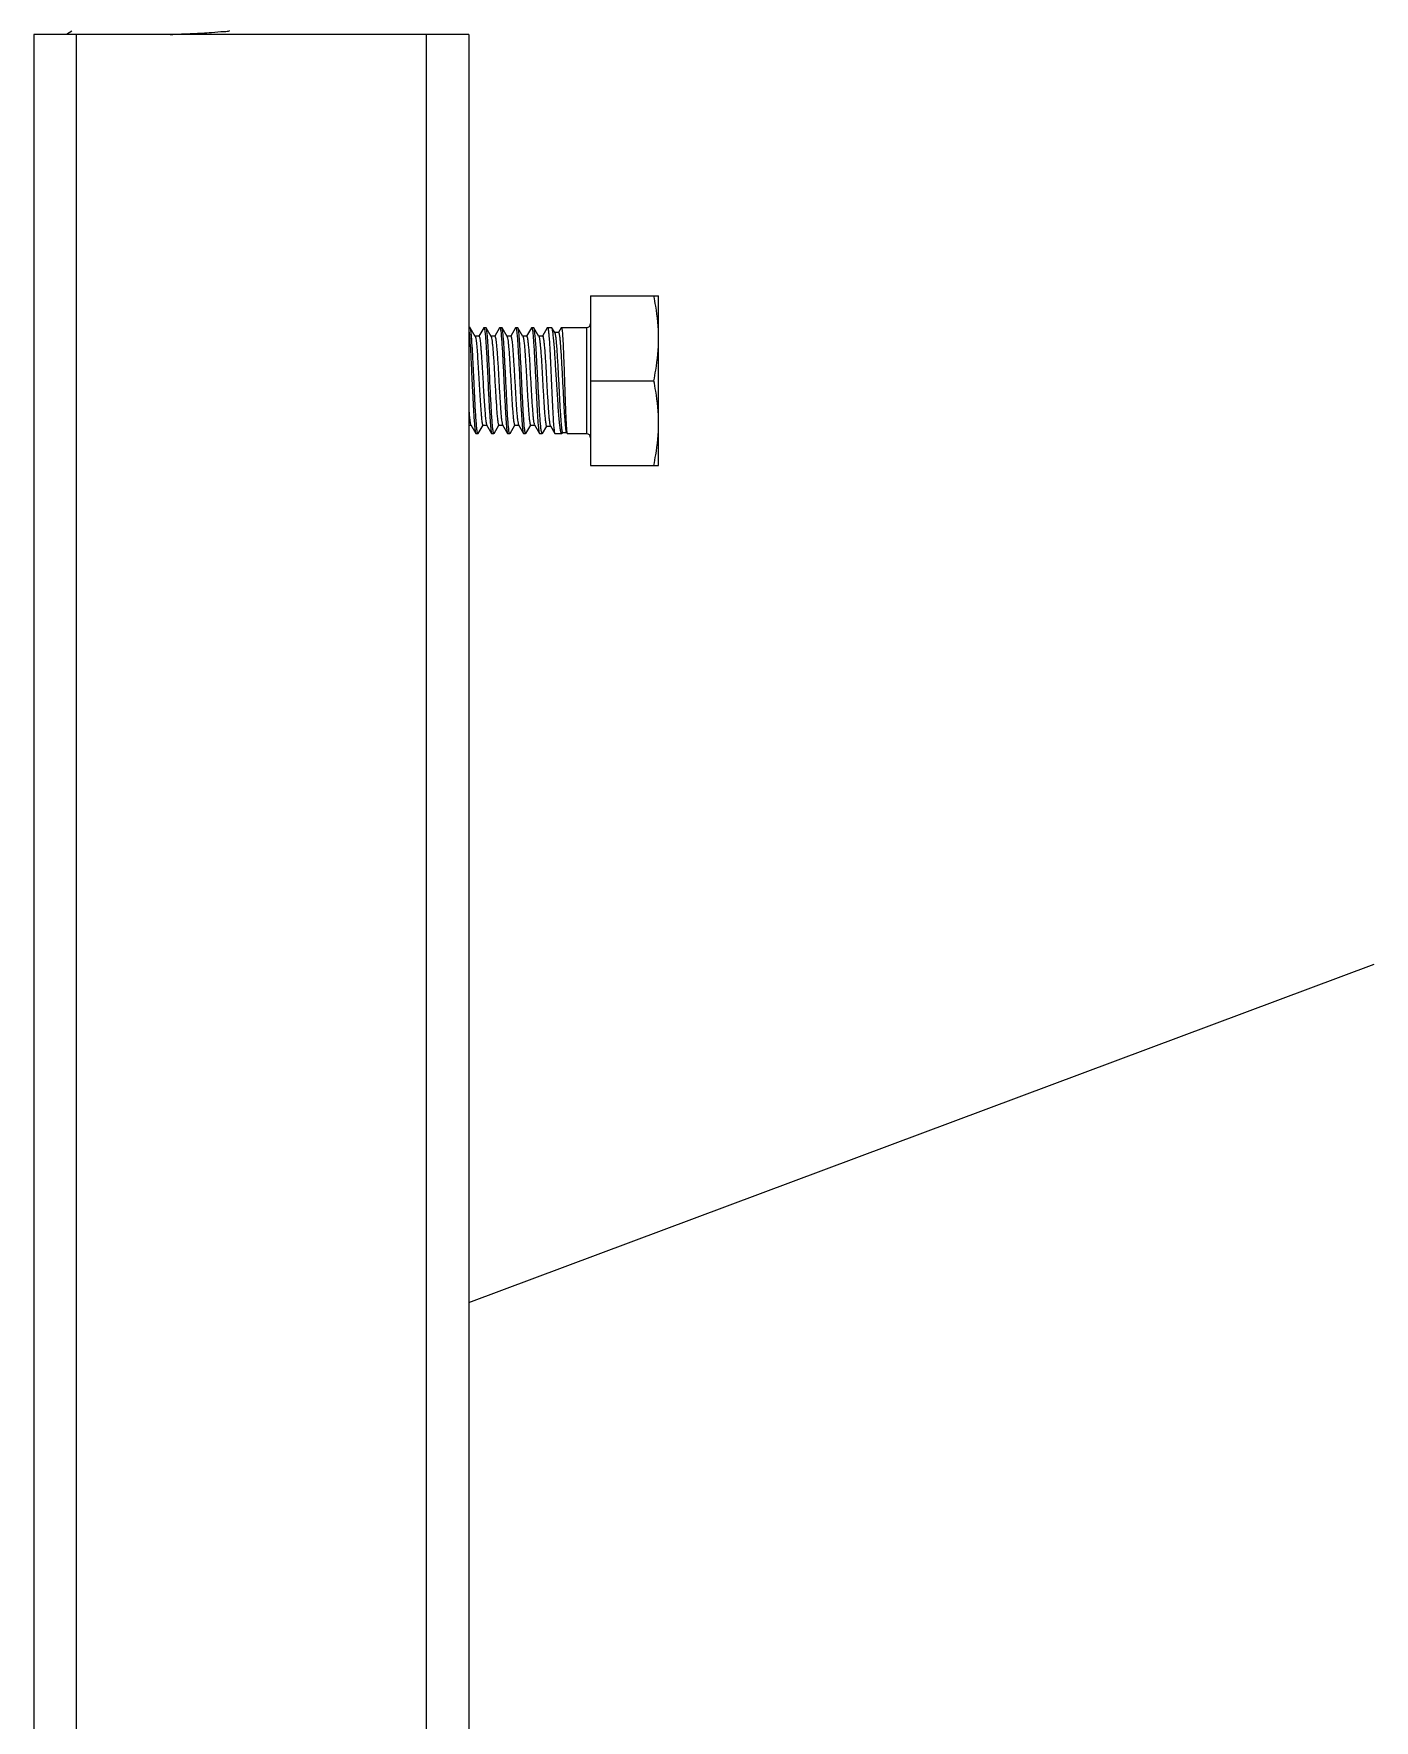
# Model space of a CAD drawing. Extents: x 69728788 to 150676229, y 20333219 to 43663798.
# Drawn here: x 75261890 to 75262974, y 20691548 to 20692911 of the extents above; entities that cross this region are included whole.
import ezdxf

# ---------------------------------------------------------------- set-up
doc = ezdxf.new("R2010")
doc.units = 0
doc.header["$LTSCALE"] = 1000
doc.header["$MEASUREMENT"] = 0
doc.layers.get('0').update_dxf_attribs({"linetype": 'CONTINUOUS'})
doc.dimstyles.get("Standard").update_dxf_attribs({"dimtxt": 0.18, "dimasz": 0.18, "dimexe": 0.18, "dimexo": 0.0625, "dimgap": 0.09, "dimtad": 0, "dimtih": 1, "dimtoh": 1, "dimdec": 4, "dimzin": 0, "dimdsep": 46, "dimtxsty": 'Standard', "dimcen": 0.09, "dimadec": 0, "dimazin": 0, "dimtfac": 1, "dimtdec": 4, "dimtofl": 0, "dimtmove": 0, "dimatfit": 3, "dimfxl": 1, "dimtolj": 1, "dimtzin": 0, "dimarcsym": 0})

# ---------------------------------------------------------------- blocks, each defined once
blk = doc.blocks.new('gfhhrryyfd')
at = {"linetype": 'Continuous'}
for p, q in [((3692945, -1757267.8), (3692945, -1760122.7)), ((3693296.5, -1757267.8), (3692945, -1757267.8)), ((3692975.9, -1757265.2), (3692971.4, -1757267.8)), ((3692979.3, -1757267.8), (3692979.3, -1760122.7)), ((3693262.2, -1757267.8), (3693262.2, -1760122.7)), ((3693296.5, -1757267.8), (3693296.5, -1760122.7)), ((3693395, -1757478.9), (3693395, -1757616)), ((3693395, -1757478.9), (3693449.9, -1757478.9)), ((3693449.9, -1757616), (3693449.9, -1757478.9)), ((3693296.5, -1757504.6), (3693297.5, -1757504.6)), ((3693301.7, -1757511.7), (3693297.7, -1757504.7)), ((3693308.6, -1757504.7), (3693304.7, -1757511.5)), ((3693308.6, -1757504.7), (3693308.8, -1757504.6)), ((3693308.8, -1757504.6), (3693310.4, -1757504.6)), ((3693310.6, -1757504.7), (3693310.4, -1757504.6)), ((3693314.6, -1757511.7), (3693310.6, -1757504.7)), ((3693321.5, -1757504.7), (3693317.5, -1757511.5)), ((3693321.5, -1757504.7), (3693321.6, -1757504.6)), ((3693321.6, -1757504.6), (3693323.3, -1757504.6)), ((3693323.4, -1757504.7), (3693323.3, -1757504.6)), ((3693327.5, -1757511.7), (3693323.4, -1757504.7)), ((3693334.3, -1757504.7), (3693330.4, -1757511.5)), ((3693334.3, -1757504.7), (3693334.5, -1757504.6)), ((3693334.5, -1757504.6), (3693336.1, -1757504.6)), ((3693336.3, -1757504.7), (3693336.1, -1757504.6)), ((3693340.3, -1757511.7), (3693336.3, -1757504.7)), ((3693347.2, -1757504.7), (3693343.2, -1757511.5)), ((3693347.2, -1757504.7), (3693347.4, -1757504.6)), ((3693347.4, -1757504.6), (3693349, -1757504.6)), ((3693349.2, -1757504.8), (3693349, -1757504.6)), ((3693353.2, -1757511.7), (3693349.2, -1757504.8)), ((3693360, -1757504.7), (3693356.1, -1757511.5)), ((3693360, -1757504.7), (3693360.2, -1757504.6)), ((3693360.2, -1757504.6), (3693363.5, -1757504.6)), ((3693363.7, -1757504.8), (3693363.5, -1757504.6)), ((3693366, -1757508.7), (3693363.7, -1757504.8)), ((3693371.3, -1757504.7), (3693369, -1757508.7)), ((3693371.3, -1757504.7), (3693371.5, -1757504.6)), ((3693371.5, -1757504.6), (3693391.6, -1757504.6)), ((3693391.6, -1757504.6), (3693391.6, -1757590.3)), ((3693304.8, -1757511.5), (3693301.6, -1757511.5)), ((3693317.6, -1757511.5), (3693314.5, -1757511.5)), ((3693330.5, -1757511.5), (3693327.4, -1757511.5)), ((3693343.3, -1757511.5), (3693340.2, -1757511.5)), ((3693340.3, -1757511.7), (3693340.4, -1757511.8)), ((3693356.2, -1757511.5), (3693353.1, -1757511.5)), ((3693366.1, -1757508.9), (3693366, -1757508.7)), ((3693369.1, -1757508.7), (3693366, -1757508.7)), ((3693369, -1757508.7), (3693369, -1757508.7)), ((3693395, -1757547.5), (3693446.1, -1757547.5)), ((3693296.5, -1757583.4), (3693298.2, -1757583.4)), ((3693298.1, -1757583.2), (3693302.2, -1757590.2)), ((3693304.1, -1757590.2), (3693308.1, -1757583.4)), ((3693308, -1757583.4), (3693311.1, -1757583.4)), ((3693311, -1757583.2), (3693315, -1757590.2)), ((3693317, -1757590.2), (3693320.9, -1757583.4)), ((3693320.8, -1757583.4), (3693323.9, -1757583.4)), ((3693323.8, -1757583.2), (3693327.9, -1757590.2)), ((3693329.9, -1757590.2), (3693333.8, -1757583.4)), ((3693333.7, -1757583.4), (3693336.8, -1757583.4)), ((3693336.7, -1757583.2), (3693340.8, -1757590.2)), ((3693342.7, -1757590.2), (3693346.7, -1757583.4)), ((3693346.6, -1757583.4), (3693349.7, -1757583.4)), ((3693349.5, -1757583), (3693349.6, -1757583.2)), ((3693349.6, -1757583.2), (3693353.6, -1757590.2)), ((3693356.1, -1757590.1), (3693359.5, -1757584.3)), ((3693359.4, -1757584.3), (3693362.6, -1757584.3)), ((3693362.5, -1757584.1), (3693366, -1757590.2)), ((3693302.2, -1757590.2), (3693302.4, -1757590.3)), ((3693302.4, -1757590.3), (3693304, -1757590.3)), ((3693304.1, -1757590.2), (3693304, -1757590.3)), ((3693315, -1757590.2), (3693315.2, -1757590.3)), ((3693315.2, -1757590.3), (3693316.8, -1757590.3)), ((3693317, -1757590.2), (3693316.8, -1757590.3)), ((3693327.9, -1757590.2), (3693328.1, -1757590.3)), ((3693328.1, -1757590.3), (3693329.7, -1757590.3)), ((3693329.9, -1757590.2), (3693329.7, -1757590.3)), ((3693340.8, -1757590.2), (3693340.9, -1757590.3)), ((3693340.9, -1757590.3), (3693342.5, -1757590.3)), ((3693342.7, -1757590.2), (3693342.5, -1757590.3)), ((3693353.6, -1757590.2), (3693353.8, -1757590.3)), ((3693353.8, -1757590.3), (3693355.9, -1757590.3)), ((3693356.1, -1757590.1), (3693355.9, -1757590.3)), ((3693366, -1757590.2), (3693366.1, -1757590.3)), ((3693366.1, -1757590.3), (3693371.7, -1757590.3)), ((3693372, -1757590.1), (3693371.7, -1757590.3)), ((3693372, -1757590.1), (3693372.4, -1757589.3)), ((3693372.3, -1757589.3), (3693375.5, -1757589.3)), ((3693375.4, -1757589.1), (3693376, -1757590.3)), ((3693376, -1757590.3), (3693376.1, -1757590.3)), ((3693376.1, -1757590.3), (3693391.6, -1757590.3)), ((3693395, -1757616), (3693449.9, -1757616))]:
    blk.add_line(p, q, dxfattribs=at)
for centre, start, end in [((3693391.6, -1757501.2), 270, 0), ((3693391.6, -1757593.8), 0, 90)]:
    blk.add_arc(centre, 3.43, start, end, dxfattribs=at)
for points, knots in [([(3693055.2, -1757267.8), (3693061.4, -1757267.5), (3693072.5, -1757267), (3693087.2, -1757266.4), (3693096.9, -1757265.3), (3693102.1, -1757265.3), (3693103.4, -1757264.5)], [0, 0, 0, 0, 0.383058, 0.694328, 0.906069, 1, 1, 1, 1]), ([(3693449.9, -1757513.2), (3693449.9, -1757504.5), (3693448.8, -1757493), (3693446.6, -1757481.7), (3693446.1, -1757478.9)], [0, 0, 0, 0, 0.749211, 1, 1, 1, 1]), ([(3693297.7, -1757504.7), (3693297.7, -1757504.7), (3693297.7, -1757504.7), (3693297.6, -1757504.6), (3693297.5, -1757504.6)], [0, 0, 0, 0, 0.33644, 1, 1, 1, 1]), ([(3693299.8, -1757528.6), (3693299.7, -1757525.6), (3693299.4, -1757521.2), (3693299, -1757515.7), (3693298.8, -1757512.3), (3693298.5, -1757509.5), (3693298.3, -1757507.3), (3693298, -1757505.8), (3693297.8, -1757505), (3693297.7, -1757504.7)], [0, 0, 0, 0, 0.384278, 0.548795, 0.691198, 0.809122, 0.900672, 0.964483, 1, 1, 1, 1]), ([(3693308.8, -1757504.6), (3693308.8, -1757504.6), (3693309, -1757504.8), (3693309.2, -1757505.3), (3693309.4, -1757506.5), (3693309.7, -1757508.5), (3693310, -1757511.3), (3693310.2, -1757514.8), (3693310.5, -1757518.9), (3693310.8, -1757523.6), (3693311, -1757526.9), (3693311.1, -1757528.6)], [0, 0, 0, 0, 0.007293, 0.021459, 0.073997, 0.159035, 0.275243, 0.420481, 0.591942, 0.786408, 1, 1, 1, 1]), ([(3693313.6, -1757547.5), (3693313.4, -1757542.3), (3693313, -1757534.7), (3693312.5, -1757525), (3693312.1, -1757518.8), (3693311.8, -1757513.5), (3693311.4, -1757509.4), (3693311.1, -1757506.8), (3693310.8, -1757505.4), (3693310.7, -1757504.9), (3693310.6, -1757504.7)], [0, 0, 0, 0, 0.363934, 0.530187, 0.678191, 0.802879, 0.899992, 0.966292, 0.987243, 1, 1, 1, 1]), ([(3693321.6, -1757504.6), (3693321.7, -1757504.6), (3693321.9, -1757504.9), (3693322.1, -1757505.5), (3693322.3, -1757506.6), (3693322.5, -1757508), (3693322.7, -1757509.8), (3693322.9, -1757512.9), (3693323.3, -1757517.5), (3693323.7, -1757524), (3693324.1, -1757531.3), (3693324.5, -1757539.2), (3693324.7, -1757544.7), (3693324.9, -1757547.5)], [0, 0, 0, 0, 0.006687, 0.021748, 0.045922, 0.079138, 0.121135, 0.17154, 0.295605, 0.446631, 0.618866, 0.805704, 1, 1, 1, 1]), ([(3693326.5, -1757547.5), (3693326.2, -1757542.3), (3693325.9, -1757534.7), (3693325.3, -1757525), (3693325, -1757518.8), (3693324.6, -1757513.5), (3693324.2, -1757509.4), (3693323.9, -1757506.8), (3693323.7, -1757505.4), (3693323.5, -1757504.9), (3693323.4, -1757504.7)], [0, 0, 0, 0, 0.363936, 0.530191, 0.678194, 0.802878, 0.899991, 0.966291, 0.987243, 1, 1, 1, 1]), ([(3693334.5, -1757504.6), (3693334.6, -1757504.6), (3693334.8, -1757504.9), (3693334.9, -1757505.5), (3693335.1, -1757506.6), (3693335.3, -1757508), (3693335.5, -1757509.8), (3693335.8, -1757512.9), (3693336.1, -1757517.5), (3693336.5, -1757524), (3693336.9, -1757531.3), (3693337.3, -1757539.2), (3693337.6, -1757544.7), (3693337.7, -1757547.5)], [0, 0, 0, 0, 0.006686, 0.021748, 0.045922, 0.079137, 0.121134, 0.171539, 0.2956, 0.446625, 0.618862, 0.805702, 1, 1, 1, 1]), ([(3693339.3, -1757547.5), (3693339.1, -1757542.3), (3693338.7, -1757534.7), (3693338.2, -1757525), (3693337.8, -1757518.8), (3693337.5, -1757513.5), (3693337.1, -1757509.4), (3693336.8, -1757506.8), (3693336.5, -1757505.4), (3693336.4, -1757504.9), (3693336.3, -1757504.7)], [0, 0, 0, 0, 0.363938, 0.530193, 0.678196, 0.802878, 0.89999, 0.96629, 0.987243, 1, 1, 1, 1]), ([(3693347.4, -1757504.6), (3693347.5, -1757504.6), (3693347.6, -1757504.9), (3693347.8, -1757505.5), (3693348, -1757506.6), (3693348.2, -1757508), (3693348.4, -1757509.8), (3693348.7, -1757512.9), (3693349, -1757517.5), (3693349.4, -1757524), (3693349.8, -1757531.3), (3693350.2, -1757539.2), (3693350.4, -1757544.7), (3693350.6, -1757547.5)], [0, 0, 0, 0, 0.006686, 0.021748, 0.045923, 0.079138, 0.121135, 0.171539, 0.295599, 0.446623, 0.618861, 0.805701, 1, 1, 1, 1]), ([(3693352.4, -1757547.5), (3693352.1, -1757542.3), (3693351.7, -1757534.7), (3693351.2, -1757525.1), (3693350.8, -1757518.8), (3693350.4, -1757513.5), (3693350, -1757509.4), (3693349.7, -1757506.8), (3693349.4, -1757505.4), (3693349.3, -1757504.9), (3693349.2, -1757504.8)], [0, 0, 0, 0, 0.36329, 0.529314, 0.6772, 0.8019, 0.899174, 0.965796, 0.986969, 1, 1, 1, 1]), ([(3693360.2, -1757504.6), (3693360.3, -1757504.6), (3693360.5, -1757505), (3693360.6, -1757505.5), (3693360.8, -1757506.6), (3693361, -1757508), (3693361.2, -1757509.8), (3693361.4, -1757512.9), (3693361.8, -1757517.5), (3693362.1, -1757524), (3693362.5, -1757531.3), (3693362.9, -1757539.2), (3693363.1, -1757544.7), (3693363.2, -1757547.5)], [0, 0, 0, 0, 0.006577, 0.021598, 0.045743, 0.078947, 0.120936, 0.171341, 0.295421, 0.446481, 0.618759, 0.805647, 1, 1, 1, 1]), ([(3693367.5, -1757547.5), (3693367.1, -1757542.3), (3693366.7, -1757534.8), (3693366.1, -1757525.3), (3693365.6, -1757519), (3693365.1, -1757513.8), (3693364.7, -1757509.6), (3693364.3, -1757507), (3693364, -1757505.5), (3693363.8, -1757505), (3693363.7, -1757504.8)], [0, 0, 0, 0, 0.359931, 0.524763, 0.672002, 0.796741, 0.894844, 0.963163, 0.985535, 1, 1, 1, 1]), ([(3693371.5, -1757504.6), (3693371.5, -1757504.6), (3693371.7, -1757505), (3693371.8, -1757505.5), (3693371.9, -1757506.6), (3693372.1, -1757508), (3693372.2, -1757509.8), (3693372.5, -1757512.9), (3693372.7, -1757517.5), (3693373, -1757524), (3693373.3, -1757531.3), (3693373.6, -1757539.2), (3693373.8, -1757544.7), (3693373.9, -1757547.5)], [0, 0, 0, 0, 0.006021, 0.020821, 0.044863, 0.078011, 0.119986, 0.170402, 0.294571, 0.445788, 0.618273, 0.805395, 1, 1, 1, 1]), ([(3693296.5, -1757506.1), (3693296.8, -1757508), (3693297.3, -1757513.1), (3693297.9, -1757522.3), (3693298.5, -1757534.2), (3693298.9, -1757542.9), (3693299.1, -1757547.5)], [0, 0, 0, 0, 0.140047, 0.370694, 0.667791, 1, 1, 1, 1]), ([(3693301.7, -1757511.7), (3693301.9, -1757511.9), (3693302.1, -1757512.6), (3693302.3, -1757513.9), (3693302.6, -1757515.8), (3693302.9, -1757519.2), (3693303.4, -1757524.6), (3693303.7, -1757529.2), (3693303.8, -1757531.7)], [0, 0, 0, 0, 0.038835, 0.104857, 0.1976, 0.315752, 0.620526, 1, 1, 1, 1]), ([(3693304.8, -1757511.5), (3693304.9, -1757511.5), (3693305.2, -1757512.2), (3693305.4, -1757513.1), (3693305.7, -1757514.9), (3693305.9, -1757517.2), (3693306.2, -1757520.1), (3693306.6, -1757525), (3693306.9, -1757528.9), (3693307, -1757531.7)], [0, 0, 0, 0, 0.022134, 0.075093, 0.160257, 0.276417, 0.421479, 0.592671, 1, 1, 1, 1]), ([(3693314.6, -1757511.7), (3693314.7, -1757511.9), (3693314.8, -1757512.3), (3693315.1, -1757513.6), (3693315.4, -1757516), (3693315.8, -1757519.6), (3693316.2, -1757524.3), (3693316.6, -1757529.8), (3693317, -1757535.9), (3693317.3, -1757542.5), (3693317.7, -1757549.2), (3693318.1, -1757555.9), (3693318.5, -1757562.2), (3693318.9, -1757568.1), (3693319.2, -1757573.2), (3693319.6, -1757577.3), (3693319.9, -1757580.2), (3693320.2, -1757581.8), (3693320.4, -1757582.7), (3693320.6, -1757583.1), (3693320.7, -1757583.4), (3693320.8, -1757583.4)], [0, 0, 0, 0, 0.007395, 0.019019, 0.054844, 0.106491, 0.172173, 0.249556, 0.335869, 0.428015, 0.522682, 0.616468, 0.706, 0.788063, 0.859716, 0.918399, 0.962047, 0.977755, 0.989231, 0.996485, 1, 1, 1, 1]), ([(3693317.6, -1757511.5), (3693317.7, -1757511.5), (3693317.9, -1757511.8), (3693318, -1757512.3), (3693318.2, -1757513.1), (3693318.5, -1757514.8), (3693318.8, -1757517.6), (3693319.2, -1757521.8), (3693319.6, -1757526.9), (3693320, -1757532.7), (3693320.4, -1757539.1), (3693320.7, -1757545.7), (3693321.1, -1757552.5), (3693321.5, -1757559), (3693321.9, -1757565.2), (3693322.3, -1757570.6), (3693322.6, -1757575.3), (3693323, -1757579), (3693323.3, -1757581.3), (3693323.6, -1757582.6), (3693323.8, -1757583.1), (3693323.8, -1757583.2)], [0, 0, 0, 0, 0.003516, 0.010771, 0.022251, 0.037961, 0.081618, 0.140314, 0.21198, 0.294058, 0.383605, 0.477402, 0.572078, 0.664229, 0.750542, 0.827917, 0.893586, 0.945213, 0.981012, 0.992619, 1, 1, 1, 1]), ([(3693327.5, -1757511.7), (3693327.6, -1757511.9), (3693327.7, -1757512.3), (3693328, -1757513.6), (3693328.3, -1757516), (3693328.7, -1757519.6), (3693329.1, -1757524.3), (3693329.4, -1757529.8), (3693329.8, -1757535.9), (3693330.2, -1757542.5), (3693330.6, -1757549.2), (3693331, -1757555.9), (3693331.3, -1757562.2), (3693331.7, -1757568.1), (3693332.1, -1757573.2), (3693332.5, -1757577.3), (3693332.8, -1757580.2), (3693333.1, -1757581.8), (3693333.3, -1757582.7), (3693333.4, -1757583.1), (3693333.6, -1757583.4), (3693333.7, -1757583.4)], [0, 0, 0, 0, 0.007397, 0.019019, 0.054844, 0.106491, 0.172173, 0.249556, 0.335869, 0.428015, 0.522683, 0.616468, 0.706, 0.788064, 0.859716, 0.918399, 0.962047, 0.977754, 0.989232, 0.996484, 1, 1, 1, 1]), ([(3693330.5, -1757511.5), (3693330.6, -1757511.5), (3693330.7, -1757511.8), (3693330.9, -1757512.3), (3693331.1, -1757513.1), (3693331.4, -1757514.8), (3693331.7, -1757517.6), (3693332.1, -1757521.8), (3693332.4, -1757526.9), (3693332.8, -1757532.7), (3693333.2, -1757539.1), (3693333.6, -1757545.7), (3693334, -1757552.5), (3693334.4, -1757559), (3693334.7, -1757565.2), (3693335.1, -1757570.6), (3693335.5, -1757575.3), (3693335.9, -1757579), (3693336.2, -1757581.3), (3693336.5, -1757582.6), (3693336.6, -1757583.1), (3693336.7, -1757583.2)], [0, 0, 0, 0, 0.003515, 0.010771, 0.022249, 0.037962, 0.081619, 0.140314, 0.21198, 0.294058, 0.383605, 0.477402, 0.572078, 0.664229, 0.750541, 0.827917, 0.893586, 0.945213, 0.981012, 0.992621, 1, 1, 1, 1]), ([(3693340.4, -1757511.8), (3693340.6, -1757512.2), (3693340.8, -1757513.6), (3693341.2, -1757516.2), (3693341.6, -1757520), (3693341.9, -1757524.7), (3693342.3, -1757530.2), (3693342.7, -1757536.3), (3693343.1, -1757542.9), (3693343.5, -1757549.6), (3693343.8, -1757556.2), (3693344.2, -1757562.5), (3693344.6, -1757568.3), (3693345, -1757573.3), (3693345.3, -1757577.4), (3693345.7, -1757580.2), (3693345.9, -1757581.9), (3693346.1, -1757582.7), (3693346.3, -1757583.1), (3693346.5, -1757583.4), (3693346.6, -1757583.4)], [0, 0, 0, 0, 0.020603, 0.057806, 0.110504, 0.176892, 0.254638, 0.340995, 0.432905, 0.527106, 0.620258, 0.709056, 0.790352, 0.861271, 0.919315, 0.962468, 0.977994, 0.989339, 0.996513, 1, 1, 1, 1]), ([(3693343.3, -1757511.5), (3693343.4, -1757511.5), (3693343.6, -1757511.8), (3693343.7, -1757512.3), (3693343.9, -1757513.1), (3693344.2, -1757514.7), (3693344.5, -1757517.4), (3693344.9, -1757521.5), (3693345.3, -1757526.4), (3693345.7, -1757532.1), (3693346, -1757538.4), (3693346.5, -1757547.1), (3693347, -1757555.8), (3693347.5, -1757564.2), (3693347.9, -1757569.7), (3693348.3, -1757574.5), (3693348.6, -1757578.3), (3693349, -1757581), (3693349.3, -1757582.5), (3693349.5, -1757583)], [0, 0, 0, 0, 0.003451, 0.010528, 0.02171, 0.037015, 0.079558, 0.136815, 0.206829, 0.287179, 0.375068, 0.467432, 0.652658, 0.739058, 0.81724, 0.884486, 0.938474, 0.977372, 1, 1, 1, 1]), ([(3693353.2, -1757511.7), (3693353.3, -1757511.8), (3693353.4, -1757512.3), (3693353.7, -1757513.6), (3693354, -1757516), (3693354.4, -1757519.7), (3693354.8, -1757524.5), (3693355.2, -1757530.1), (3693355.6, -1757536.3), (3693355.9, -1757543), (3693356.3, -1757549.8), (3693356.7, -1757556.6), (3693357.1, -1757563), (3693357.5, -1757568.9), (3693357.8, -1757574), (3693358.2, -1757578.2), (3693358.6, -1757581.1), (3693358.8, -1757582.7), (3693359, -1757583.6), (3693359.2, -1757584.1), (3693359.3, -1757584.3), (3693359.4, -1757584.3)], [0, 0, 0, 0, 0.007409, 0.01909, 0.055149, 0.107148, 0.173245, 0.251046, 0.337725, 0.430132, 0.524922, 0.618672, 0.708016, 0.789761, 0.861007, 0.919255, 0.962504, 0.978047, 0.989392, 0.996551, 1, 1, 1, 1]), ([(3693356.2, -1757511.5), (3693356.3, -1757511.5), (3693356.5, -1757511.7), (3693356.6, -1757512.2), (3693356.8, -1757513.1), (3693357.1, -1757514.8), (3693357.4, -1757517.7), (3693357.8, -1757521.9), (3693358.2, -1757527.1), (3693358.6, -1757533.1), (3693359, -1757539.5), (3693359.3, -1757546.3), (3693359.7, -1757553.2), (3693360.1, -1757559.8), (3693360.5, -1757566), (3693360.9, -1757571.5), (3693361.2, -1757576.2), (3693361.6, -1757579.9), (3693361.9, -1757582.3), (3693362.2, -1757583.5), (3693362.4, -1757584), (3693362.5, -1757584.1)], [0, 0, 0, 0, 0.003529, 0.010847, 0.022435, 0.038293, 0.08234, 0.141503, 0.213655, 0.296174, 0.386062, 0.480058, 0.574763, 0.666765, 0.752768, 0.829708, 0.894868, 0.945981, 0.981331, 0.99276, 1, 1, 1, 1]), ([(3693366.1, -1757508.9), (3693366.2, -1757509.1), (3693366.3, -1757509.5), (3693366.6, -1757511), (3693366.9, -1757513.7), (3693367.3, -1757517.8), (3693367.7, -1757523.2), (3693368.1, -1757529.4), (3693368.5, -1757536.4), (3693368.9, -1757543.8), (3693369.3, -1757551.4), (3693369.6, -1757558.9), (3693370, -1757566), (3693370.4, -1757572.5), (3693370.8, -1757578.1), (3693371.1, -1757582.7), (3693371.5, -1757585.8), (3693371.7, -1757587.6), (3693371.9, -1757588.5), (3693372.1, -1757589), (3693372.2, -1757589.3), (3693372.3, -1757589.3)], [0, 0, 0, 0, 0.007107, 0.018639, 0.0548, 0.107312, 0.174177, 0.252841, 0.34033, 0.433375, 0.528546, 0.622381, 0.711512, 0.792794, 0.863403, 0.920942, 0.963521, 0.978774, 0.989867, 0.996808, 1, 1, 1, 1]), ([(3693369.1, -1757508.7), (3693369.2, -1757508.7), (3693369.4, -1757509), (3693369.5, -1757509.6), (3693369.7, -1757510.5), (3693370, -1757512.5), (3693370.4, -1757515.8), (3693370.7, -1757520.6), (3693371.1, -1757526.4), (3693371.5, -1757533.1), (3693371.9, -1757540.4), (3693372.3, -1757547.9), (3693372.7, -1757555.5), (3693373.1, -1757562.8), (3693373.4, -1757569.6), (3693373.8, -1757575.6), (3693374.2, -1757580.7), (3693374.5, -1757584.7), (3693374.9, -1757587.2), (3693375.1, -1757588.5), (3693375.3, -1757589), (3693375.4, -1757589.1)], [0, 0, 0, 0, 0.00344, 0.010899, 0.022787, 0.039077, 0.08427, 0.144807, 0.218371, 0.302169, 0.393053, 0.48765, 0.582499, 0.674175, 0.759417, 0.835242, 0.899047, 0.9487, 0.982621, 0.993382, 1, 1, 1, 1]), ([(3693446.1, -1757547.5), (3693446.6, -1757544.6), (3693448.8, -1757533.3), (3693449.9, -1757521.8), (3693449.9, -1757513.2)], [0, 0, 0, 0, 0.250789, 1, 1, 1, 1]), ([(3693300.8, -1757547.5), (3693300.7, -1757545.8), (3693300.4, -1757539.6), (3693300.1, -1757533.3), (3693299.8, -1757528.6)], [0, 0, 0, 0, 0.258222, 1, 1, 1, 1]), ([(3693303.8, -1757531.7), (3693304, -1757534.6), (3693304.4, -1757540.4), (3693304.9, -1757549.3), (3693305.4, -1757558), (3693305.9, -1757566.1), (3693306.3, -1757572.1), (3693306.7, -1757576.3), (3693306.9, -1757578.7), (3693307.2, -1757580.6), (3693307.4, -1757582.1), (3693307.6, -1757582.9), (3693307.8, -1757583.4), (3693308, -1757583.4)], [0, 0, 0, 0, 0.165501, 0.339784, 0.511803, 0.670616, 0.80615, 0.862438, 0.909852, 0.947659, 0.975319, 0.992557, 1, 1, 1, 1]), ([(3693307, -1757531.7), (3693307.4, -1757537.3), (3693307.9, -1757545.7), (3693308.5, -1757556.8), (3693309, -1757564.6), (3693309.5, -1757571.5), (3693309.9, -1757576.4), (3693310.2, -1757579.5), (3693310.5, -1757581.2), (3693310.7, -1757582.4), (3693310.9, -1757583), (3693311, -1757583.2)], [0, 0, 0, 0, 0.324453, 0.489839, 0.64461, 0.779868, 0.887864, 0.929656, 0.962499, 0.985988, 1, 1, 1, 1]), ([(3693311.1, -1757528.6), (3693311.1, -1757530.1), (3693311.5, -1757536.4), (3693311.8, -1757542.7), (3693312, -1757547.5)], [0, 0, 0, 0, 0.238495, 1, 1, 1, 1]), ([(3693299.1, -1757547.5), (3693299.4, -1757552.7), (3693299.7, -1757560.2), (3693300.3, -1757569.9), (3693300.6, -1757576.2), (3693301, -1757581.4), (3693301.4, -1757585.5), (3693301.7, -1757588.2), (3693302, -1757589.6), (3693302.1, -1757590), (3693302.2, -1757590.2)], [0, 0, 0, 0, 0.363997, 0.530272, 0.678287, 0.802974, 0.90007, 0.966338, 0.987267, 1, 1, 1, 1]), ([(3693304, -1757590.3), (3693303.9, -1757590.3), (3693303.7, -1757590), (3693303.5, -1757589.4), (3693303.3, -1757588.3), (3693303.1, -1757586.9), (3693302.9, -1757585.1), (3693302.7, -1757582.1), (3693302.3, -1757577.4), (3693301.9, -1757571), (3693301.5, -1757563.7), (3693301.1, -1757555.7), (3693300.9, -1757550.3), (3693300.8, -1757547.5)], [0, 0, 0, 0, 0.006687, 0.021749, 0.045924, 0.07914, 0.121138, 0.171544, 0.295611, 0.44664, 0.618872, 0.805705, 1, 1, 1, 1]), ([(3693312, -1757547.5), (3693312.2, -1757552.7), (3693312.6, -1757560.2), (3693313.1, -1757569.9), (3693313.5, -1757576.2), (3693313.9, -1757581.4), (3693314.2, -1757585.5), (3693314.5, -1757588.2), (3693314.8, -1757589.6), (3693315, -1757590), (3693315, -1757590.2)], [0, 0, 0, 0, 0.363992, 0.530264, 0.678281, 0.802969, 0.900068, 0.966337, 0.987267, 1, 1, 1, 1]), ([(3693316.8, -1757590.3), (3693316.7, -1757590.3), (3693316.5, -1757590), (3693316.4, -1757589.4), (3693316.2, -1757588.3), (3693316, -1757586.9), (3693315.8, -1757585.1), (3693315.5, -1757582.1), (3693315.2, -1757577.4), (3693314.8, -1757571), (3693314.4, -1757563.7), (3693314, -1757555.7), (3693313.7, -1757550.3), (3693313.6, -1757547.5)], [0, 0, 0, 0, 0.006687, 0.02175, 0.045925, 0.079141, 0.121139, 0.171544, 0.29561, 0.446639, 0.618874, 0.805705, 1, 1, 1, 1]), ([(3693324.9, -1757547.5), (3693325.1, -1757552.7), (3693325.5, -1757560.2), (3693326, -1757569.9), (3693326.4, -1757576.2), (3693326.7, -1757581.4), (3693327.1, -1757585.5), (3693327.4, -1757588.2), (3693327.7, -1757589.6), (3693327.8, -1757590), (3693327.9, -1757590.2)], [0, 0, 0, 0, 0.36399, 0.530265, 0.678283, 0.80297, 0.900067, 0.966336, 0.987267, 1, 1, 1, 1]), ([(3693329.7, -1757590.3), (3693329.6, -1757590.3), (3693329.4, -1757590), (3693329.2, -1757589.4), (3693329, -1757588.3), (3693328.9, -1757586.9), (3693328.7, -1757585.1), (3693328.4, -1757582.1), (3693328, -1757577.4), (3693327.6, -1757571), (3693327.3, -1757563.7), (3693326.9, -1757555.7), (3693326.6, -1757550.3), (3693326.5, -1757547.5)], [0, 0, 0, 0, 0.006687, 0.02175, 0.045926, 0.079142, 0.121139, 0.171543, 0.295606, 0.446635, 0.618871, 0.805705, 1, 1, 1, 1]), ([(3693337.7, -1757547.5), (3693338, -1757552.7), (3693338.3, -1757560.2), (3693338.8, -1757569.9), (3693339.2, -1757576.2), (3693339.6, -1757581.4), (3693339.9, -1757585.5), (3693340.2, -1757588.2), (3693340.5, -1757589.6), (3693340.7, -1757590), (3693340.8, -1757590.2)], [0, 0, 0, 0, 0.363992, 0.53027, 0.678287, 0.802972, 0.900066, 0.966335, 0.987267, 1, 1, 1, 1]), ([(3693342.5, -1757590.3), (3693342.4, -1757590.3), (3693342.3, -1757590), (3693342.1, -1757589.4), (3693341.9, -1757588.3), (3693341.7, -1757586.9), (3693341.5, -1757585.1), (3693341.2, -1757582.1), (3693340.9, -1757577.4), (3693340.5, -1757571), (3693340.1, -1757563.7), (3693339.7, -1757555.7), (3693339.5, -1757550.3), (3693339.3, -1757547.5)], [0, 0, 0, 0, 0.006687, 0.021749, 0.045924, 0.07914, 0.121137, 0.17154, 0.295601, 0.446627, 0.618864, 0.805703, 1, 1, 1, 1]), ([(3693350.6, -1757547.5), (3693350.8, -1757552.7), (3693351.2, -1757560.2), (3693351.7, -1757569.9), (3693352.1, -1757576.2), (3693352.4, -1757581.4), (3693352.8, -1757585.5), (3693353.1, -1757588.2), (3693353.4, -1757589.6), (3693353.5, -1757590), (3693353.6, -1757590.2)], [0, 0, 0, 0, 0.363998, 0.530276, 0.678291, 0.802973, 0.900067, 0.966336, 0.987267, 1, 1, 1, 1]), ([(3693355.9, -1757590.3), (3693355.8, -1757590.3), (3693355.6, -1757590), (3693355.4, -1757589.4), (3693355.2, -1757588.3), (3693354.9, -1757586.2), (3693354.5, -1757582.7), (3693354.1, -1757577.4), (3693353.7, -1757571), (3693353.3, -1757563.7), (3693352.8, -1757555.7), (3693352.5, -1757550.3), (3693352.4, -1757547.5)], [0, 0, 0, 0, 0.007081, 0.022303, 0.046557, 0.07981, 0.172207, 0.296205, 0.44712, 0.619207, 0.805877, 1, 1, 1, 1]), ([(3693363.2, -1757547.5), (3693363.5, -1757552.7), (3693363.8, -1757560.3), (3693364.3, -1757570), (3693364.6, -1757576.3), (3693364.9, -1757581.6), (3693365.2, -1757585.3), (3693365.5, -1757587.6), (3693365.6, -1757588.8), (3693365.8, -1757589.6), (3693365.9, -1757590.1), (3693366, -1757590.2)], [0, 0, 0, 0, 0.366142, 0.533181, 0.681612, 0.806274, 0.90284, 0.939518, 0.968031, 0.988196, 1, 1, 1, 1]), ([(3693371.7, -1757590.3), (3693371.5, -1757590.3), (3693371.3, -1757590), (3693371.1, -1757589.4), (3693370.8, -1757588.4), (3693370.4, -1757586.2), (3693370, -1757582.7), (3693369.5, -1757577.4), (3693369, -1757571), (3693368.5, -1757563.7), (3693368, -1757555.7), (3693367.6, -1757550.3), (3693367.5, -1757547.5)], [0, 0, 0, 0, 0.007835, 0.023392, 0.047821, 0.08116, 0.173569, 0.297436, 0.448123, 0.619913, 0.806242, 1, 1, 1, 1]), ([(3693373.9, -1757547.5), (3693374, -1757550.2), (3693374.1, -1757555.4), (3693374.4, -1757563.1), (3693374.7, -1757570.3), (3693374.9, -1757576.6), (3693375.2, -1757581.9), (3693375.4, -1757585.5), (3693375.6, -1757587.8), (3693375.7, -1757588.9), (3693375.9, -1757589.7), (3693375.9, -1757590.1), (3693376, -1757590.3)], [0, 0, 0, 0, 0.188442, 0.370144, 0.538605, 0.687798, 0.812406, 0.907981, 0.943781, 0.971161, 0.989909, 1, 1, 1, 1]), ([(3693449.9, -1757581.8), (3693449.9, -1757573.1), (3693448.8, -1757561.6), (3693446.6, -1757550.3), (3693446.1, -1757547.5)], [0, 0, 0, 0, 0.749211, 1, 1, 1, 1]), ([(3693296.5, -1757569.5), (3693296.6, -1757571.2), (3693296.8, -1757574.4), (3693297.2, -1757578.5), (3693297.6, -1757581.1), (3693297.9, -1757582.6), (3693298, -1757583), (3693298.1, -1757583.2)], [0, 0, 0, 0, 0.381828, 0.682922, 0.89127, 0.958208, 1, 1, 1, 1]), ([(3693446.1, -1757616), (3693446.6, -1757613.2), (3693448.8, -1757601.9), (3693449.9, -1757590.4), (3693449.9, -1757581.8)], [0, 0, 0, 0, 0.250789, 1, 1, 1, 1])]:
    blk.add_open_spline(points, degree=3, knots=knots, dxfattribs=at)
blk.add_leader([(3693296.5, -1758292.3), (3694028.1, -1758018.9)], dimstyle='Standard', override={"dimgap": 20, "dimtad": 0})

msp = doc.modelspace()

# ---------------------------------------------------------------- block references
at = {"lineweight": -3, "xscale": 0.9999959468841553, "yscale": 0.9999959506094456, "zscale": 0.9999959495959999}
msp.add_blockref('gfhhrryyfd', (71568960.3, 22450171.1), dxfattribs=at)

doc.saveas('drawing.dxf')
